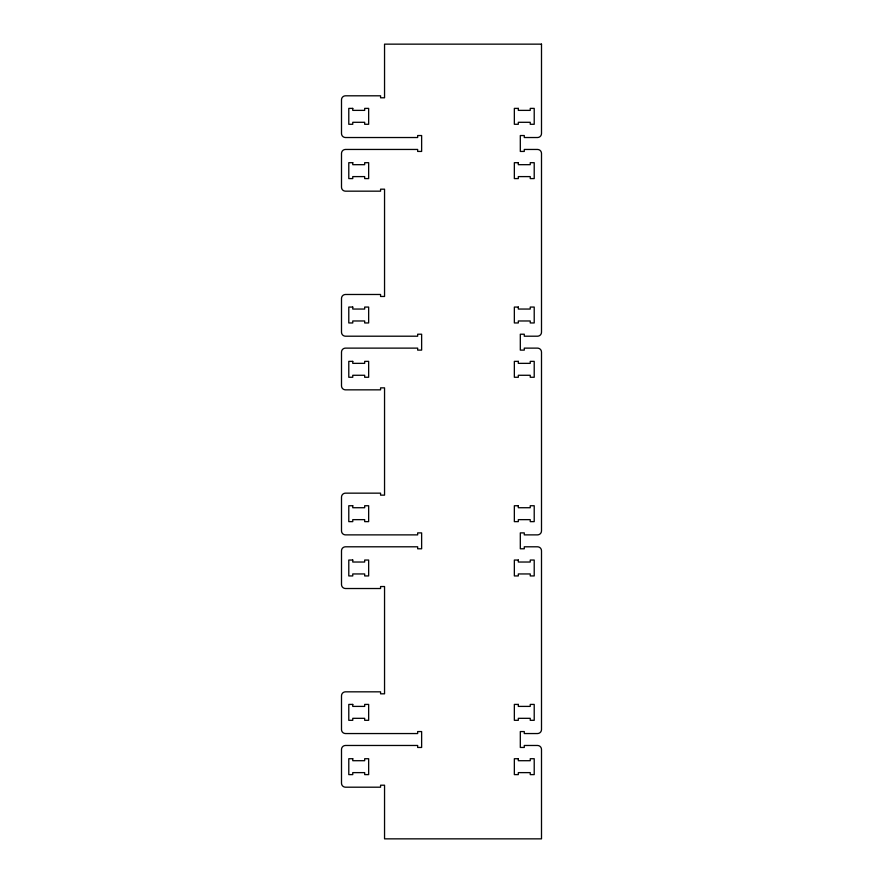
<?xml version="1.0" encoding="UTF-8"?>
<svg xmlns="http://www.w3.org/2000/svg" width="883" height="883" viewBox="0 0 883 883"><rect width="100%" height="100%" fill="white"/><g stroke="black" fill="none" stroke-linecap="round" stroke-linejoin="round"><path stroke-width="1.32" d="M541.5 44.15L384.546 44.15L384.546 97.792L380.573 97.792L380.573 95.805L345.474 95.805A3.974 3.974 0 0 0 341.5 99.779L341.5 133.554A3.974 3.974 0 0 0 345.474 137.527L417.659 137.527L417.659 135.541L421.632 135.541L421.632 151.434L417.659 151.434L417.659 149.448L345.474 149.448A3.974 3.974 0 0 0 341.5 153.421L341.5 187.196A3.974 3.974 0 0 0 345.474 191.169L380.573 191.169L380.573 189.183L384.546 189.183L384.546 296.467L380.573 296.467L380.573 294.481L345.474 294.481A3.974 3.974 0 0 0 341.5 298.454L341.5 332.229A3.974 3.974 0 0 0 345.474 336.202L417.659 336.202L417.659 334.216L421.632 334.216L421.632 350.109L417.659 350.109L417.659 348.123L345.474 348.123A3.974 3.974 0 0 0 341.5 352.096L341.5 385.871A3.974 3.974 0 0 0 345.474 389.844L380.573 389.844L380.573 387.858L384.546 387.858L384.546 495.142L380.573 495.142L380.573 493.156L345.474 493.156A3.974 3.974 0 0 0 341.5 497.129L341.5 530.904A3.974 3.974 0 0 0 345.474 534.877L417.659 534.877L417.659 532.89L421.632 532.89L421.632 548.784L417.659 548.784L417.659 546.798L345.474 546.798A3.974 3.974 0 0 0 341.5 550.771L341.5 584.546A3.974 3.974 0 0 0 345.474 588.52L380.573 588.52L380.573 586.533L384.546 586.533L384.546 693.817L380.573 693.817L380.573 691.83L345.474 691.83A3.974 3.974 0 0 0 341.5 695.804L341.5 729.579A3.974 3.974 0 0 0 345.474 733.552L417.659 733.552L417.659 731.565L421.632 731.565L421.632 747.46L417.659 747.46L417.659 745.473L345.474 745.473A3.974 3.974 0 0 0 341.5 749.446L341.5 783.221A3.974 3.974 0 0 0 345.474 787.195L380.573 787.195L380.573 785.208L384.546 785.208L384.546 838.85L541.5 838.85L541.5 749.446A3.974 3.974 0 0 0 537.526 745.473L524.281 745.473L524.281 747.46L520.308 747.46L520.308 731.565L524.281 731.565L524.281 733.552L537.526 733.552A3.974 3.974 0 0 0 541.5 729.579L541.5 550.771A3.974 3.974 0 0 0 537.526 546.798L524.281 546.798L524.281 548.784L520.308 548.784L520.308 532.89L524.281 532.89L524.281 534.877L537.526 534.877A3.974 3.974 0 0 0 541.5 530.904L541.5 352.096A3.974 3.974 0 0 0 537.526 348.123L524.281 348.123L524.281 350.109L520.308 350.109L520.308 334.216L524.281 334.216L524.281 336.202L537.526 336.202A3.974 3.974 0 0 0 541.5 332.229L541.5 153.421A3.974 3.974 0 0 0 537.526 149.448L524.281 149.448L524.281 151.434L520.308 151.434L520.308 135.541L524.281 135.541L524.281 137.527L537.526 137.527A3.974 3.974 0 0 0 541.5 133.554L541.5 44.15M352.759 108.388L348.785 108.388L348.785 124.282L352.759 124.282L352.759 122.296L364.679 122.296L364.679 124.282L368.652 124.282L368.652 108.388L364.679 108.388L364.679 110.375L352.759 110.375L352.759 108.388M518.321 108.388L514.347 108.388L514.347 124.282L518.321 124.282L518.321 122.296L530.241 122.296L530.241 124.282L534.215 124.282L534.215 108.388L530.241 108.388L530.241 110.375L518.321 110.375L518.321 108.388M352.759 162.693L348.785 162.693L348.785 178.587L352.759 178.587L352.759 176.6L364.679 176.6L364.679 178.587L368.652 178.587L368.652 162.693L364.679 162.693L364.679 164.679L352.759 164.679L352.759 162.693M518.321 162.693L514.347 162.693L514.347 178.587L518.321 178.587L518.321 176.6L530.241 176.6L530.241 178.587L534.215 178.587L534.215 162.693L530.241 162.693L530.241 164.679L518.321 164.679L518.321 162.693M352.759 307.063L348.785 307.063L348.785 322.957L352.759 322.957L352.759 320.971L364.679 320.971L364.679 322.957L368.652 322.957L368.652 307.063L364.679 307.063L364.679 309.05L352.759 309.05L352.759 307.063M518.321 307.063L514.347 307.063L514.347 322.957L518.321 322.957L518.321 320.971L530.241 320.971L530.241 322.957L534.215 322.957L534.215 307.063L530.241 307.063L530.241 309.05L518.321 309.05L518.321 307.063M352.759 361.368L348.785 361.368L348.785 377.262L352.759 377.262L352.759 375.275L364.679 375.275L364.679 377.262L368.652 377.262L368.652 361.368L364.679 361.368L364.679 363.354L352.759 363.354L352.759 361.368M518.321 361.368L514.347 361.368L514.347 377.262L518.321 377.262L518.321 375.275L530.241 375.275L530.241 377.262L534.215 377.262L534.215 361.368L530.241 361.368L530.241 363.354L518.321 363.354L518.321 361.368M352.759 505.738L348.785 505.738L348.785 521.632L352.759 521.632L352.759 519.645L364.679 519.645L364.679 521.632L368.652 521.632L368.652 505.738L364.679 505.738L364.679 507.725L352.759 507.725L352.759 505.738M518.321 505.738L514.347 505.738L514.347 521.632L518.321 521.632L518.321 519.645L530.241 519.645L530.241 521.632L534.215 521.632L534.215 505.738L530.241 505.738L530.241 507.725L518.321 507.725L518.321 505.738M352.759 560.043L348.785 560.043L348.785 575.937L352.759 575.937L352.759 573.95L364.679 573.95L364.679 575.937L368.652 575.937L368.652 560.043L364.679 560.043L364.679 562.029L352.759 562.029L352.759 560.043M518.321 560.043L514.347 560.043L514.347 575.937L518.321 575.937L518.321 573.95L530.241 573.95L530.241 575.937L534.215 575.937L534.215 560.043L530.241 560.043L530.241 562.029L518.321 562.029L518.321 560.043M352.759 704.413L348.785 704.413L348.785 720.307L352.759 720.307L352.759 718.32L364.679 718.32L364.679 720.307L368.652 720.307L368.652 704.413L364.679 704.413L364.679 706.4L352.759 706.4L352.759 704.413M518.321 704.413L514.347 704.413L514.347 720.307L518.321 720.307L518.321 718.32L530.241 718.32L530.241 720.307L534.215 720.307L534.215 704.413L530.241 704.413L530.241 706.4L518.321 706.4L518.321 704.413M352.759 758.718L348.785 758.718L348.785 774.612L352.759 774.612L352.759 772.625L364.679 772.625L364.679 774.612L368.652 774.612L368.652 758.718L364.679 758.718L364.679 760.705L352.759 760.705L352.759 758.718M518.321 758.718L514.347 758.718L514.347 774.612L518.321 774.612L518.321 772.625L530.241 772.625L530.241 774.612L534.215 774.612L534.215 758.718L530.241 758.718L530.241 760.705L518.321 760.705L518.321 758.718"/></g></svg>
